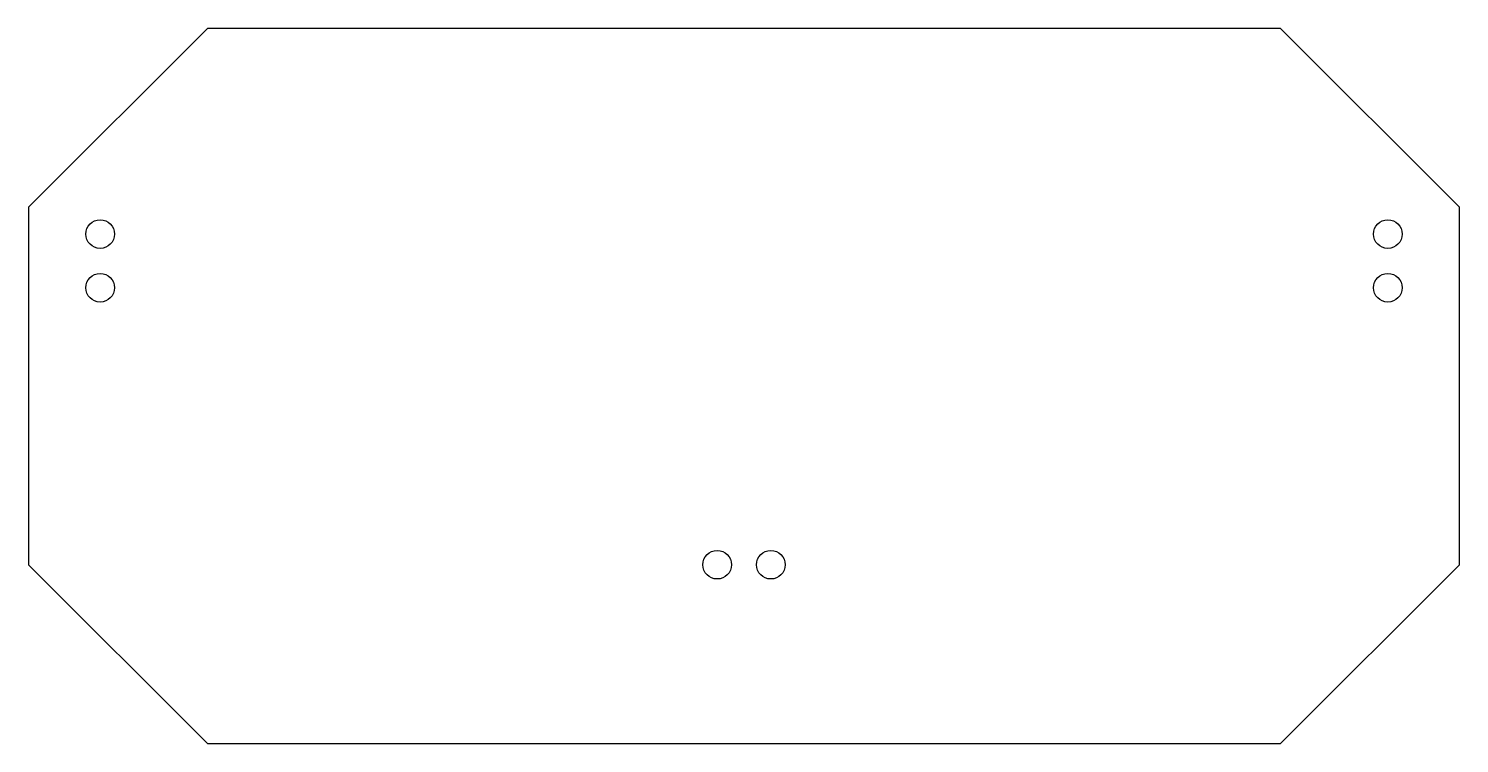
# Model space of a CAD drawing. Header units: millimetres. Extents: x -200 to 200, y -150 to 50.
import ezdxf

# ---------------------------------------------------------------- set-up
doc = ezdxf.new("R2010")
doc.units = ezdxf.units.MM

msp = doc.modelspace()

# ---------------------------------------------------------------- linework, layer by layer
msp.add_lwpolyline([(200, 0), (150, 50), (-150, 50), (-200, 0), (-200, -100), (-150, -150), (150, -150), (200, -100)], close=True)
for centre in [(-180, -7.5), (180, -7.5), (-180, -22.5), (180, -22.5), (-7.5, -100), (7.5, -100)]:
    msp.add_circle(centre, 4)

doc.saveas('drawing.dxf')
